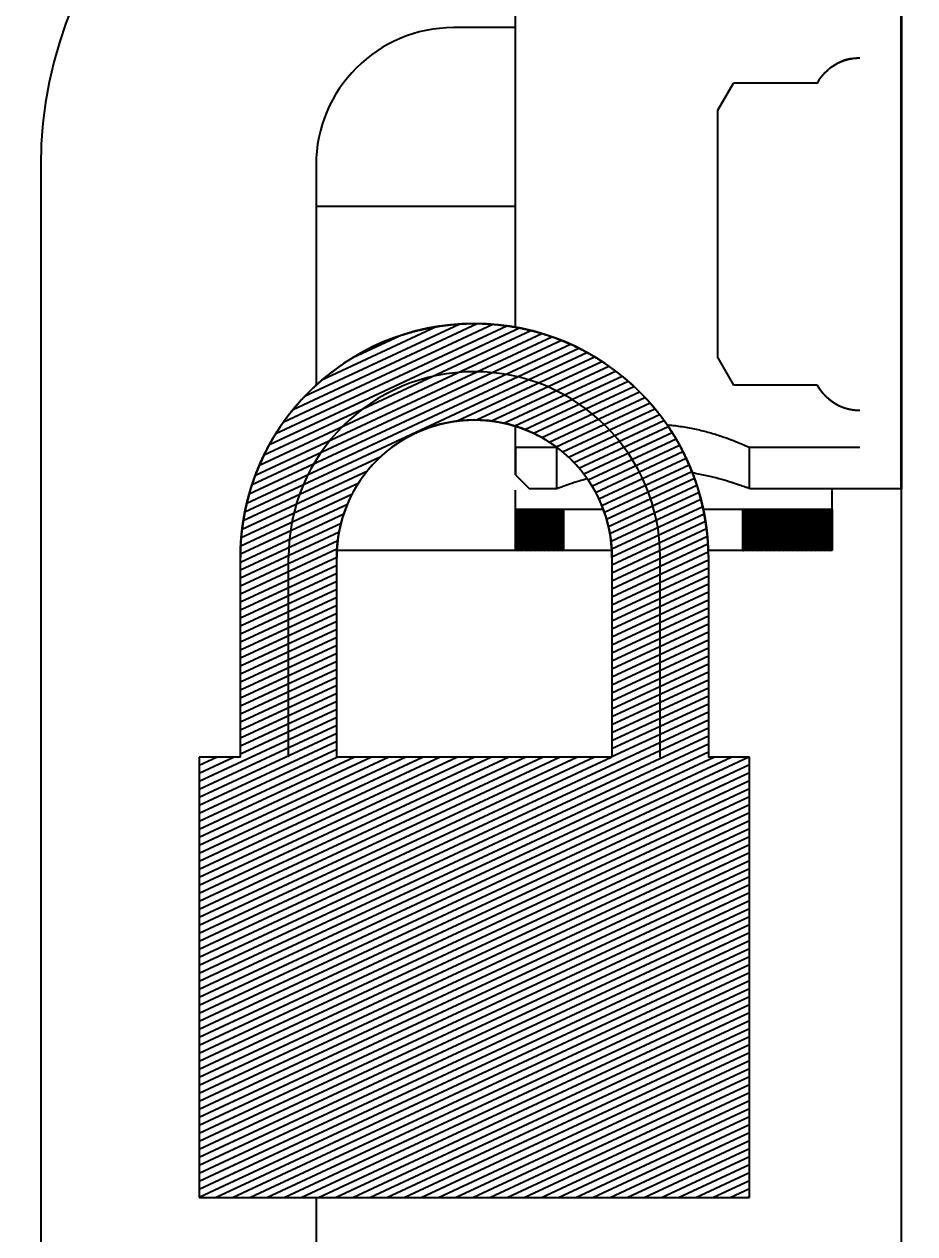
# Model space of a CAD drawing. Header units: millimetres. Extents: x 35720 to 50764, y -47170 to -36532.
# Drawn here: x 40277.5 to 40342.2, y -39226.5 to -39138.6 of the extents above; entities that cross this region are included whole.
import ezdxf

# ---------------------------------------------------------------- set-up
doc = ezdxf.new("R2010")
doc.units = ezdxf.units.MM
doc.header["$LTSCALE"] = 13
doc.linetypes.add('CENTER', pattern=[50.800000000000004, 31.75, -6.35, 6.35, -6.35])
doc.layers.get('0').update_dxf_attribs({"color": 1, "linetype": 'CENTER'})
for name, color, linetype in [('00', 7, 'Continuous'), ('03___PRT_ALL_CURVES', 7, 'Continuous'), ('DIM', 4, 'Continuous')]:
    doc.layers.add(name, color=color, linetype=linetype)
doc.layers.add('粗实线层', color=7, linetype='Continuous', lineweight=35)
doc.styles.get("Standard").update_dxf_attribs({"font": 'gbenor.shx', "bigfont": 'gbcbig.shx'})
doc.dimstyles.new('丁晓菲', dxfattribs={"dimscale": 15, "dimtxt": 3.5, "dimasz": 2.5, "dimexe": 1.5, "dimexo": 0, "dimgap": 0.5, "dimtad": 1, "dimtoh": 1, "dimtxsty": 'Standard', "dimcen": 2.5, "dimclrd": 3, "dimclre": 3, "dimclrt": 2, "dimadec": 0, "dimazin": 0, "dimtfac": 1, "dimtmove": 0, "dimatfit": 2, "dimfxl": 0, "dimarcsym": 0})

# ---------------------------------------------------------------- blocks, each defined once
blk = doc.blocks.new('0.10210320354035102.')
at = {"linetype": 'Continuous'}
h = blk.add_hatch(dxfattribs=at)
h.set_pattern_fill('XSEC0001', color=2, scale=0.5267142040999999, angle=205, style=0, pattern_type=0)
h.set_pattern_definition([(205, (105478.8498689884, -33659.65603225007), (0.2225990414, -0.4773651847), [])])
edge = h.paths.add_edge_path()
edge.add_line((88458.99, -26854.93059400067), (88498.99, -26854.93059400067))
edge.add_line((88498.99, -26854.93059400067), (88498.99, -26822.93059400067))
edge.add_line((88498.99, -26822.93059400067), (88495.99, -26822.93059400067))
edge.add_line((88495.99, -26808.43059400067), (88495.99, -26822.93059400067))
edge.add_spline(control_points=[(88461.99, -26808.43059400067), (88461.98999999999, -26774.43059400066), (88495.99, -26774.43059400066), (88495.99, -26808.43059400067)], knot_values=[0, 0, 0, 0, 1, 1, 1, 1], weights=[1, 0.3333333333, 0.3333333333, 1], degree=3, periodic=0)
edge.add_line((88461.99, -26822.93059400067), (88461.99, -26808.43059400067))
edge.add_line((88461.99, -26822.93059400067), (88458.99, -26822.93059400067))
edge.add_line((88458.99, -26822.93059400067), (88458.99, -26854.93059400067))
edge.add_line((88488.99, -26822.93059400067), (88468.99, -26822.93059400067))
edge.add_line((88468.99, -26822.93059400067), (88468.99, -26808.43059400067))
edge.add_spline(control_points=[(88468.99, -26808.43059400067), (88468.99000000002, -26788.43059400067), (88488.99, -26788.43059400067), (88488.99, -26808.43059400067)], knot_values=[0, 0, 0, 0, 1, 1, 1, 1], weights=[1, 0.3333333333, 0.3333333333, 1], degree=3, periodic=0)
edge.add_line((88488.99, -26808.43059400067), (88488.99, -26822.93059400067))
h = blk.add_hatch(dxfattribs=at)
h.set_pattern_fill('DEFAULT__3', color=2, scale=0.0851020723, angle=165, style=0, pattern_type=0)
h.set_pattern_definition([(165, (105478.8498689884, -33659.65603225007), (-0.0220260371, -0.0822022895), [])])
edge = h.paths.add_edge_path()
edge.add_line((88504.99, -26807.93059400067), (88498.49, -26807.93059400067))
edge.add_line((88504.99, -26804.93059400067), (88504.99, -26807.93059400067))
edge.add_line((88504.99, -26804.93059400067), (88498.49, -26804.93059400067))
edge.add_line((88498.49, -26807.93059400067), (88498.49, -26804.93059400067))
edge = h.paths.add_edge_path()
edge.add_line((88485.49, -26807.93059400067), (88481.99, -26807.93059400067))
edge.add_line((88485.49, -26807.93059400067), (88485.49, -26804.93059400067))
edge.add_line((88485.49, -26804.93059400067), (88481.99, -26804.93059400067))
edge.add_line((88481.99, -26804.93059400067), (88481.99, -26807.93059400067))
at = {"color": 7, "linetype": 'Continuous'}
for p, q in [((88481.99, -26791.73882295577), (88481.99, -26767.43059210937)), ((88481.99, -26769.93059400067), (88477.49, -26769.93059400067)), ((88496.69, -26775.93059400067), (88497.82718091061, -26773.96093888607)), ((88496.69, -26775.93059400067), (88497.82718091061, -26773.96093888607)), ((88503.9068843564, -26773.96093888607), (88497.82718091061, -26773.96093888607)), ((88503.9068843564, -26773.96093888607), (88497.82718091061, -26773.96093888607)), ((88496.69, -26793.93059400067), (88496.69, -26775.93059400067)), ((88496.69, -26793.93059400067), (88496.69, -26775.93059400067)), ((88447.49, -26779.93059400067), (88447.49, -26929.93059400067)), ((88467.49, -26779.93059400067), (88467.49, -26795.97516155647)), ((88481.99, -26782.93059400067), (88467.49, -26782.93059400067)), ((88496.69, -26793.93059400067), (88497.82718091061, -26795.90024911527)), ((88496.69, -26793.93059400067), (88497.82718091061, -26795.90024911527)), ((88503.9068843564, -26795.90024911527), (88497.82718091061, -26795.90024911527)), ((88503.9068843564, -26795.90024911527), (88497.82718091061, -26795.90024911527)), ((88481.99, -26802.43059589207), (88481.99, -26798.92107515817)), ((88481.99, -26800.43059400067), (88481.99, -26802.43059589207)), ((88484.99, -26800.43059400067), (88481.99, -26800.43059400067)), ((88484.99, -26800.43059400067), (88481.99, -26800.43059400067)), ((88484.99, -26803.43059400067), (88484.99, -26800.43059400067)), ((88484.99, -26803.43059400067), (88484.99, -26800.43059400067)), ((88506.99, -26800.43059400067), (88498.99, -26800.43059400067)), ((88498.99, -26803.43059400067), (88498.99, -26800.43059400067)), ((88498.99, -26803.43059400067), (88498.99, -26800.43059400067)), ((88506.99, -26800.43059400067), (88498.99, -26800.43059400067)), ((88481.99, -26802.43059589207), (88482.9899980006, -26803.43059400067)), ((88481.99, -26802.43059589207), (88482.9899980006, -26803.43059400067)), ((88481.99, -26807.93059400067), (88481.99, -26803.53059400067)), ((88484.99, -26803.43059400067), (88482.9899980006, -26803.43059400067)), ((88484.99, -26803.43059400067), (88482.9899980006, -26803.43059400067)), ((88509.99, -26803.43059400067), (88498.99, -26803.43059400067)), ((88509.99, -26803.43059400067), (88498.99, -26803.43059400067)), ((88504.99, -26807.93059400067), (88504.99, -26803.43059400067)), ((88485.49, -26804.93059400067), (88481.99, -26804.93059400067)), ((88481.99, -26804.93059400067), (88481.99, -26807.93059400067)), ((88488.34971552511, -26804.93059400067), (88481.99, -26804.93059400067)), ((88485.49, -26807.93059400067), (88485.49, -26804.93059400067)), ((88485.49, -26807.93059400067), (88485.49, -26804.93059400067)), ((88504.99, -26804.93059400067), (88495.57957660481, -26804.93059400067)), ((88504.99, -26804.93059400067), (88498.49, -26804.93059400067)), ((88498.49, -26807.93059400067), (88498.49, -26804.93059400067)), ((88498.49, -26807.93059400067), (88498.49, -26804.93059400067)), ((88504.99, -26804.93059400067), (88504.99, -26807.93059400067)), ((88488.9462556683, -26807.93059400067), (88469.0337443318, -26807.93059400067)), ((88485.49, -26807.93059400067), (88481.99, -26807.93059400067)), ((88504.99, -26807.93059400067), (88495.95253018, -26807.93059400067)), ((88504.99, -26807.93059400067), (88498.49, -26807.93059400067)), ((88461.99, -26822.93059400067), (88461.99, -26808.43059400067)), ((88461.99, -26822.93059400067), (88461.99, -26808.43059400067)), ((88468.99, -26822.93059400067), (88468.99, -26808.43059400067)), ((88468.99, -26822.93059400067), (88468.99, -26808.43059400067)), ((88488.99, -26808.43059400067), (88488.99, -26822.93059400067)), ((88488.99, -26808.43059400067), (88488.99, -26822.93059400067)), ((88495.99, -26808.43059400067), (88495.99, -26822.93059400067)), ((88495.99, -26808.43059400067), (88495.99, -26822.93059400067)), ((88461.99, -26822.93059400067), (88458.99, -26822.93059400067)), ((88458.99, -26822.93059400067), (88458.99, -26854.93059400067)), ((88461.99, -26822.93059400067), (88458.99, -26822.93059400067)), ((88458.99, -26822.93059400067), (88458.99, -26854.93059400067)), ((88488.99, -26822.93059400067), (88468.99, -26822.93059400067)), ((88488.99, -26822.93059400067), (88468.99, -26822.93059400067)), ((88498.99, -26822.93059400067), (88495.99, -26822.93059400067)), ((88498.99, -26822.93059400067), (88495.99, -26822.93059400067)), ((88498.99, -26854.93059400067), (88498.99, -26822.93059400067)), ((88498.99, -26854.93059400067), (88498.99, -26822.93059400067)), ((88458.99, -26854.93059400067), (88498.99, -26854.93059400067)), ((88458.99, -26854.93059400067), (88498.99, -26854.93059400067)), ((88467.49, -26854.93059400067), (88467.49, -26929.93059400067))]:
    blk.add_line(p, q, dxfattribs=at)
for centre, radius, start, end in [((88477.49, -26779.93059400067), 30, 90, 180), ((88477.49, -26779.93059400067), 10, 90, 180), ((88506.99, -26775.64243610597), 3.5118421053, 90, 151.3924367387671), ((88478.99, -26808.43059400067), 17, 0, 180), ((88506.99, -26794.21875189547), 3.5118421053, 208.6075632612329, 270), ((88478.99, -26808.43059400067), 10, 0, 180)]:
    blk.add_arc(centre, radius, start, end, dxfattribs=at)
for points, start_tangent, end_tangent in [([(88503.9068843564, -26773.96093888607), (88503.92040933481, -26773.93637393817), (88503.93415990881, -26773.91186501257), (88503.9481361144, -26773.88741500237), (88503.96233794131, -26773.86302681327), (88503.9767653323, -26773.83870336257), (88503.9914181828, -26773.81444757827), (88504.0062963403, -26773.79026239837), (88504.0213996043, -26773.76615076977), (88504.03672772541, -26773.74211564767), (88504.0522804054, -26773.71815999387), (88504.0680572963, -26773.69428677677), (88504.08405800081, -26773.67049896967), (88504.1002820712, -26773.64679954987), (88504.11672900931, -26773.62319149817), (88504.13339826651, -26773.59967779708), (88504.1502892431, -26773.57626143057), (88504.1674012882, -26773.55294538227), (88504.1847336996, -26773.52973263507), (88504.2022857235, -26773.50662616957), (88504.2200565542, -26773.48362896327), (88504.23804533441, -26773.46074398957), (88504.2562511548, -26773.43797421617), (88504.2746730538, -26773.41532260477), (88504.2933100179, -26773.39279210907), (88504.3121609816, -26773.37038567437), (88504.33122482701, -26773.34810623617), (88504.3505003842, -26773.32595671887), (88504.3699864315, -26773.30394003517), (88504.38968169491, -26773.28205908427), (88504.4095848488, -26773.26031675128), (88504.429694516, -26773.23871590577), (88504.4500092675, -26773.21725940087), (88504.47052762331, -26773.19595007177), (88504.4912480522, -26773.17479073517), (88504.5121689723, -26773.15378418767), (88504.533288751, -26773.13293320477), (88504.5546057057, -26773.11224053967), (88504.57611810391, -26773.09170892257), (88504.5978241637, -26773.07134105897), (88504.6197220541, -26773.05113962897), (88504.6418098956, -26773.03110728607), (88504.6640857603, -26773.01124665597), (88504.686547673, -26772.99156033567), (88504.70919361121, -26772.97205089237), (88504.73202150592, -26772.95272086227), (88504.75502924211, -26772.93357274957), (88504.77821465941, -26772.91460902577), (88504.8015755528, -26772.89583212807), (88504.8251096732, -26772.87724445887), (88504.848814728, -26772.85884838447), (88504.87268838211, -26772.84064623437), (88504.8967282583, -26772.82264029998), (88504.9209319386, -26772.80483283397), (88504.9452969642, -26772.78722604927), (88504.9698208372, -26772.76982211827), (88504.9945010207, -26772.75262317157), (88505.01933494011, -26772.73563129757), (88505.0443199839, -26772.71884854147), (88505.0694535046, -26772.70227690427), (88505.0947328194, -26772.68591834237), (88505.12015521151, -26772.66977476657), (88505.1457179309, -26772.65384804107), (88505.1714181955, -26772.63813998327), (88505.1972531919, -26772.62265236297), (88505.2232200767, -26772.60738690127), (88505.24931597721, -26772.59234527047), (88505.27553799271, -26772.57752909307), (88505.30188319561, -26772.56293994147), (88505.32834863251, -26772.54857933727), (88505.35493132501, -26772.53444875077), (88505.3816282712, -26772.52054960027), (88505.40843644661, -26772.50688325217), (88505.4353528052, -26772.49345101997), (88505.4623742809, -26772.48025416387), (88505.48949778851, -26772.46729389097), (88505.51672022481, -26772.45457135408), (88505.5440384699, -26772.44208765217), (88505.57144938811, -26772.42984382967), (88505.59894982961, -26772.41784087617), (88505.6265366313, -26772.40607972657), (88505.65420661801, -26772.39456126037), (88505.6819566038, -26772.38328630177), (88505.709783393, -26772.37225561987), (88505.73768378171, -26772.36146992787), (88505.7656545586, -26772.35092988357), (88505.79369250641, -26772.34063608887), (88505.8217944031, -26772.33058909027), (88505.8499570228, -26772.32078937847), (88505.8781771374, -26772.31123738857), (88505.90645151741, -26772.30193350037), (88505.93477693321, -26772.29287803788), (88505.96315015621, -26772.28407127017), (88505.9915679603, -26772.27551341097), (88506.0200271225, -26772.26720461917), (88506.04852442461, -26772.25914499917), (88506.07705665381, -26772.25133460067), (88506.1056206044, -26772.24377341947), (88506.1342130784, -26772.23646139717), (88506.16283088691, -26772.22939842227), (88506.1914708513, -26772.22258432977), (88506.22012980381, -26772.21601890237), (88506.24880458931, -26772.20970186987), (88506.27749206571, -26772.20363291067), (88506.30618910541, -26772.19781165147), (88506.3348925961, -26772.19223766798), (88506.3635994418, -26772.18691048558), (88506.39230656411, -26772.18182957977), (88506.4210109026, -26772.17699437667), (88506.44970941631, -26772.17240425347), (88506.4783990844, -26772.16805853937), (88506.5070769073, -26772.16395651587), (88506.535739907, -26772.16009741767), (88506.5643851289, -26772.15648043297), (88506.59300964171, -26772.15310470477), (88506.62161053871, -26772.14996933057), (88506.65018493861, -26772.14707336427), (88506.67872998641, -26772.14441581577), (88506.7072428535, -26772.14199565247), (88506.73572073951, -26772.13981179987), (88506.76416087181, -26772.13786314187), (88506.79256050731, -26772.13614852237), (88506.8209169322, -26772.13466674518), (88506.8492274634, -26772.13341657547), (88506.87748944851, -26772.13239674037), (88506.90570026681, -26772.13160592957), (88506.9338573299, -26772.13104279667), (88506.96195808181, -26772.13070595927), (88506.99, -26772.13059400068)], (0.4788077508758494, 0.8779197786251376), (1, 0)), ([(88461.99, -26808.43059400067), (88461.99013020741, -26808.36405805198), (88461.99052286781, -26808.29726271787), (88461.9911810568, -26808.23020803447), (88461.9921078735, -26808.16289406267), (88461.993306441, -26808.09532088867), (88461.99477990571, -26808.02748862407), (88461.99653143801, -26807.95939740677), (88461.9985642318, -26807.89104740117), (88462.0008815046, -26807.82243879897), (88462.0034864977, -26807.75357181937), (88462.0063824755, -26807.68444670977), (88462.0095727261, -26807.61506374617), (88462.0130605611, -26807.54542323377), (88462.01684931511, -26807.47552550758), (88462.0209423461, -26807.40537093267), (88462.0253430354, -26807.33495990507), (88462.03005478691, -26807.26429285197), (88462.035081028, -26807.19337023247), (88462.04042520851, -26807.12219253817), (88462.0460908011, -26807.05076029347), (88462.05208130111, -26806.97907405637), (88462.0584002261, -26806.90713441898), (88462.06505111621, -26806.83494200817), (88462.07203753351, -26806.76249748597), (88462.0793630622, -26806.68980155007), (88462.08703130811, -26806.61685493487), (88462.09504589881, -26806.54365841157), (88462.10341048331, -26806.47021278897), (88462.11212873191, -26806.39651891417), (88462.12120433581, -26806.32257767307), (88462.13064100691, -26806.24838999077), (88462.1404424779, -26806.17395683258), (88462.1506125016, -26806.09927920437), (88462.16115485111, -26806.02435815327), (88462.172073319, -26805.94919476837), (88462.1833717175, -26805.87379018097), (88462.19505387811, -26805.79814556597), (88462.2071236512, -26805.72226214147), (88462.2195849057, -26805.64614117047), (88462.2324415288, -26805.56978396077), (88462.24569742581, -26805.49319186577), (88462.25935651931, -26805.41636628537), (88462.2734227492, -26805.33930866637), (88462.2879000724, -26805.26202050327), (88462.30279246211, -26805.18450333857), (88462.31810390751, -26805.10675876408), (88462.3338384135, -26805.02878842097), (88462.35, -26804.95059400067), (88462.366592702, -26804.87217724557), (88462.3836205683, -26804.79353994967), (88462.40108766191, -26804.71468395897), (88462.41899805891, -26804.63561117257), (88462.4373558481, -26804.55632354307), (88462.4561651307, -26804.47682307727), (88462.47543001971, -26804.39711183677), (88462.49515463921, -26804.31719193887), (88462.51534312381, -26804.23706555687), (88462.5359996181, -26804.15673492107), (88462.55712827641, -26804.07620231927), (88462.5787332615, -26803.99547009737), (88462.60081874451, -26803.91454066017), (88462.623388904, -26803.83341647187), (88462.6464479253, -26803.75210005707), (88462.67000000001, -26803.67059400067), (88462.6940493251, -26803.58890094957), (88462.71860010231, -26803.50702361227), (88462.7436565373, -26803.42496476027), (88462.76922283901, -26803.34272722828), (88462.79530321881, -26803.26031391517), (88462.8219018895, -26803.17772778407), (88462.84902306511, -26803.09497186377), (88462.87667095951, -26803.01204924857), (88462.90484978541, -26802.92896309937), (88462.93356375431, -26802.84571664417), (88462.9628170748, -26802.76231317827), (88462.99261395201, -26802.67875606577), (88463.0229585866, -26802.59504873897), (88463.0538551739, -26802.51119470018), (88463.0853079028, -26802.42719752108), (88463.1173209549, -26802.34306084417), (88463.1498985036, -26802.25878838307), (88463.18304471261, -26802.17438392267), (88463.2167637354, -26802.08985132017), (88463.25105971411, -26802.00519450537), (88463.2859367779, -26801.92041748107), (88463.3213990428, -26801.83552432387), (88463.3574506095, -26801.75051918427), (88463.39409556321, -26801.66540628737), (88463.4313379717, -26801.58018993327), (88463.4691818846, -26801.49487449737), (88463.5076313322, -26801.40946443117), (88463.54669032371, -26801.32396426207), (88463.5863628468, -26801.23837859437), (88463.62665286561, -26801.15271210927), (88463.66756431991, -26801.06696956517), (88463.7091011236, -26800.98115579847), (88463.75126716371, -26800.89527572327), (88463.7940662984, -26800.80933433217), (88463.8375023563, -26800.72333669627), (88463.8815791348, -26800.63728796547), (88463.9263003986, -26800.55119336877), (88463.9716698786, -26800.46505821437), (88464.01769126991, -26800.37888789017), (88464.0643682311, -26800.29268786347), (88464.11170438211, -26800.20646368157), (88464.1597033032, -26800.12022097147), (88464.2083685332, -26800.03396544037), (88464.2577035682, -26799.94770287537), (88464.30771185961, -26799.86143914387), (88464.35839681301, -26799.77518019327), (88464.4097617865, -26799.68893205137), (88464.46181008901, -26799.60270082567), (88464.51454497881, -26799.51649270397), (88464.56796966161, -26799.43031395408), (88464.6220872894, -26799.34417092337), (88464.67690095851, -26799.25807003907), (88464.73241370781, -26799.17201780777), (88464.7886285174, -26799.08602081557), (88464.84554830681, -26799.00008572717), (88464.90317593301, -26798.91421928627), (88464.9615141892, -26798.82842831497), (88465.02056580271, -26798.74271971337), (88465.0803334335, -26798.65710045907), (88465.1408196722, -26798.57157760727), (88465.20202703851, -26798.48615828957), (88465.2639579795, -26798.40084971427), (88465.32661486791, -26798.31565916497), (88465.39000000001, -26798.23059400067), (88465.45411559421, -26798.14566165517), (88465.5189637891, -26798.06086963577), (88465.58454664191, -26797.97622552327), (88465.6508661262, -26797.89173697087), (88465.7179241307, -26797.80741170358), (88465.7857224571, -26797.72325751727), (88465.85426281851, -26797.63928227788), (88465.92354683751, -26797.55549392067), (88465.9935760443, -26797.47190044888), (88466.0643518752, -26797.38850993327), (88466.1358756706, -26797.30533051067), (88466.20814867331, -26797.22237038317), (88466.28117202681, -26797.13963781677), (88466.35494677331, -26797.05714114077), (88466.4294738523, -26796.97488874557), (88466.50475409841, -26796.89288908267), (88466.58078824001, -26796.81115066227), (88466.6575768973, -26796.72968205267), (88466.73512058081, -26796.64849187847), (88466.8134196891, -26796.56758881937), (88466.892474508, -26796.48698160868), (88466.9722852082, -26796.40667903168), (88467.0528518436, -26796.32668992418), (88467.1341743504, -26796.24702317088), (88467.2162525445, -26796.16768770347), (88467.2990861206, -26796.08869249947), (88467.38267465051, -26796.01004658007), (88467.467017581, -26795.93175900807), (88467.5521142334, -26795.85383888697), (88467.63796380091, -26795.77629535817), (88467.7245653479, -26795.69913759937), (88467.81191780821, -26795.62237482267), (88467.9000199837, -26795.54601627237), (88467.9888705427, -26795.47007122327), (88468.0784680192, -26795.39454897817), (88468.1688108108, -26795.31945886557), (88468.25989717821, -26795.24481023817), (88468.3517252431, -26795.17061246997), (88468.44429298781, -26795.09687495417), (88468.53759825332, -26795.02360710117), (88468.6316387388, -26794.95081833557), (88468.72641200021, -26794.87851809437), (88468.82191544921, -26794.80671582417), (88468.91814635221, -26794.73542097887), (88469.01510182951, -26794.66464301697), (88469.1127788542, -26794.59439139897), (88469.21117425141, -26794.52467558527), (88469.31028469751, -26794.45550503277), (88469.41010671941, -26794.38688919277), (88469.51063669371, -26794.31883750807), (88469.61187084591, -26794.25135941037), (88469.71380525021, -26794.18446431707), (88469.8164358286, -26794.11816162907), (88469.9197583507, -26794.05246072747), (88470.023768433, -26793.98737097097), (88470.12846153851, -26793.92290169297), (88470.23383297681, -26793.85906219857), (88470.3398779034, -26793.79586176147), (88470.4465913197, -26793.73330962157), (88470.55396807301, -26793.67141498127), (88470.6620028561, -26793.61018700317), (88470.7706902078, -26793.54963480647), (88470.8800245123, -26793.48976746438), (88470.99, -26793.43059400067), (88471.10061074741, -26793.37212338707), (88471.21185067741, -26793.31436453977), (88471.32371355972, -26793.25732631657), (88471.43619301092, -26793.20101751377), (88471.5492824956, -26793.14544686307), (88471.6629753266, -26793.09062302827), (88471.7772646653, -26793.03655460258), (88471.89214352291, -26792.98325010507), (88472.0076047607, -26792.93071797787), (88472.1236410916, -26792.87896658297), (88472.2402450801, -26792.82800419897), (88472.3574091442, -26792.77783901827), (88472.47512555591, -26792.72847914388), (88472.5933864425, -26792.67993258617), (88472.71218378791, -26792.63220726007), (88472.831509434, -26792.58531098187), (88472.9513550816, -26792.53925146617), (88473.07171229231, -26792.49403632318), (88473.19257249011, -26792.44967305517), (88473.3139269623, -26792.40616905407), (88473.43576686211, -26792.36353159807), (88473.5580832095, -26792.32176784917), (88473.6808668938, -26792.28088484977), (88473.8041086749, -26792.24088952027), (88473.92779918581, -26792.20178865597), (88474.051928934, -26792.16358892457), (88474.1764883043, -26792.12629686297), (88474.30146756051, -26792.08991887497), (88474.42685684761, -26792.05446122857), (88474.55264619451, -26792.01993005297), (88474.678825516, -26791.98633133657), (88474.8053846154, -26791.95367092378), (88474.9323131871, -26791.92195451317), (88475.0596008189, -26791.89118765477), (88475.18723699481, -26791.86137574737), (88475.31521109771, -26791.83252403688), (88475.44351241231, -26791.80463761347), (88475.5721301275, -26791.77772140967), (88475.70105333961, -26791.75178019797), (88475.83027105521, -26791.72681858927), (88475.95977219411, -26791.70284103018), (88476.0895455923, -26791.67985180137), (88476.21958000521, -26791.65785501587), (88476.3498641107, -26791.63685461707), (88476.48038651231, -26791.61685437677), (88476.61113574251, -26791.59785789377), (88476.74210026591, -26791.57986859247), (88476.87326848251, -26791.56288972057), (88477.0046287313, -26791.54692434847), (88477.1361692935, -26791.53197536747), (88477.26787839591, -26791.51804548837), (88477.3997442144, -26791.50513724067), (88477.53175487761, -26791.49325297077), (88477.6638984704, -26791.48239484167), (88477.79616303701, -26791.47256483147), (88477.9285365854, -26791.46376473237), (88478.0610070901, -26791.45599615057), (88478.1935624962, -26791.44926050467), (88478.32619072321, -26791.44355902567), (88478.4588796681, -26791.43889275587), (88478.5916172096, -26791.43526254908), (88478.72439121151, -26791.43266906937), (88478.8571895265, -26791.43111279158), (88478.99, -26791.43059400067), (88479.1228104735, -26791.43111279158), (88479.2556087885, -26791.43266906937), (88479.38838279051, -26791.43526254908), (88479.521120332, -26791.43889275587), (88479.6538092769, -26791.44355902567), (88479.7864375038, -26791.44926050467), (88479.91899291001, -26791.45599615057), (88480.05146341471, -26791.46376473237), (88480.183836963, -26791.47256483147), (88480.31610152971, -26791.48239484167), (88480.4482451224, -26791.49325297077), (88480.58025578561, -26791.50513724067), (88480.71212160421, -26791.51804548837), (88480.84383070651, -26791.53197536747), (88480.97537126871, -26791.54692434847), (88481.1067315175, -26791.56288972057), (88481.2378997342, -26791.57986859247), (88481.3688642575, -26791.59785789377), (88481.49961348771, -26791.61685437677), (88481.63013588941, -26791.63685461707), (88481.76041999491, -26791.65785501587), (88481.89045440781, -26791.67985180137), (88482.020227806, -26791.70284103018), (88482.1497289448, -26791.72681858927), (88482.2789466604, -26791.75178019797), (88482.4078698725, -26791.77772140967), (88482.5364875877, -26791.80463761347), (88482.6647889023, -26791.83252403688), (88482.7927630053, -26791.86137574737), (88482.92039918121, -26791.89118765477), (88483.047686813, -26791.92195451317), (88483.1746153846, -26791.95367092378), (88483.3011744841, -26791.98633133657), (88483.4273538056, -26792.01993005297), (88483.5531431525, -26792.05446122857), (88483.6785324396, -26792.08991887497), (88483.8035116957, -26792.12629686297), (88483.92807106601, -26792.16358892457), (88484.0522008143, -26792.20178865597), (88484.17589132511, -26792.24088952027), (88484.29913310621, -26792.28088484977), (88484.42191679051, -26792.32176784917), (88484.544233138, -26792.36353159807), (88484.6660730377, -26792.40616905407), (88484.78742751, -26792.44967305517), (88484.9082877077, -26792.49403632318), (88485.02864491851, -26792.53925146617), (88485.1484905661, -26792.58531098187), (88485.2678162121, -26792.63220726007), (88485.38661355751, -26792.67993258617), (88485.5048744442, -26792.72847914388), (88485.62259085581, -26792.77783901827), (88485.73975491991, -26792.82800419897), (88485.85635890851, -26792.87896658297), (88485.97239523931, -26792.93071797787), (88486.08785647721, -26792.98325010507), (88486.20273533481, -26793.03655460258), (88486.31702467351, -26793.09062302827), (88486.43071750441, -26793.14544686307), (88486.54380698911, -26793.20101751377), (88486.65628644041, -26793.25732631657), (88486.76814932261, -26793.31436453977), (88486.8793892526, -26793.37212338707), (88486.99, -26793.43059400067), (88487.0999754878, -26793.48976746438), (88487.2093097923, -26793.54963480647), (88487.31799714391, -26793.61018700317), (88487.42603192701, -26793.67141498127), (88487.5334086803, -26793.73330962157), (88487.64012209671, -26793.79586176147), (88487.7461670233, -26793.85906219857), (88487.8515384616, -26793.92290169297), (88487.9562315671, -26793.98737097097), (88488.0602416493, -26794.05246072747), (88488.16356417141, -26794.11816162907), (88488.26619474991, -26794.18446431707), (88488.36812915411, -26794.25135941037), (88488.4693633064, -26794.31883750807), (88488.56989328061, -26794.38688919277), (88488.6697153025, -26794.45550503277), (88488.7688257487, -26794.52467558527), (88488.8672211459, -26794.59439139897), (88488.96489817051, -26794.66464301697), (88489.06185364781, -26794.73542097887), (88489.15808455081, -26794.80671582417), (88489.2535879998, -26794.87851809437), (88489.3483612612, -26794.95081833557), (88489.44240174671, -26795.02360710117), (88489.53570701231, -26795.09687495417), (88489.6282747569, -26795.17061246997), (88489.72010282191, -26795.24481023817), (88489.8111891892, -26795.31945886557), (88489.90153198091, -26795.39454897817), (88489.99112945731, -26795.47007122327), (88490.07998001641, -26795.54601627237), (88490.16808219181, -26795.62237482267), (88490.2554346521, -26795.69913759937), (88490.3420361991, -26795.77629535817), (88490.4278857666, -26795.85383888697), (88490.51298241901, -26795.93175900807), (88490.5973253496, -26796.01004658007), (88490.6809138794, -26796.08869249947), (88490.76374745551, -26796.16768770347), (88490.84582564961, -26796.24702317088), (88490.9271481564, -26796.32668992418), (88491.00771479191, -26796.40667903168), (88491.08752549201, -26796.48698160868), (88491.1665803109, -26796.56758881937), (88491.2448794193, -26796.64849187847), (88491.32242310271, -26796.72968205267), (88491.39921176, -26796.81115066227), (88491.4752459017, -26796.89288908267), (88491.55052614781, -26796.97488874557), (88491.62505322671, -26797.05714114077), (88491.6988279733, -26797.13963781677), (88491.7718513267, -26797.22237038317), (88491.84412432951, -26797.30533051067), (88491.91564812491, -26797.38850993327), (88491.98642395581, -26797.47190044888), (88492.05645316251, -26797.55549392067), (88492.12573718152, -26797.63928227788), (88492.1942775429, -26797.72325751727), (88492.26207586941, -26797.80741170358), (88492.3291338739, -26797.89173697087), (88492.39545335821, -26797.97622552327), (88492.46103621091, -26798.06086963577), (88492.52588440581, -26798.14566165517), (88492.59000000001, -26798.23059400067), (88492.65338513211, -26798.31565916497), (88492.7160420205, -26798.40084971427), (88492.7779729616, -26798.48615828957), (88492.83918032791, -26798.57157760727), (88492.8996665666, -26798.65710045907), (88492.95943419731, -26798.74271971337), (88493.01848581081, -26798.82842831497), (88493.07682406701, -26798.91421928627), (88493.1344516933, -26799.00008572717), (88493.19137148261, -26799.08602081557), (88493.2475862923, -26799.17201780777), (88493.3030990416, -26799.25807003907), (88493.3579127106, -26799.34417092337), (88493.41203033841, -26799.43031395408), (88493.46545502121, -26799.51649270397), (88493.518189911, -26799.60270082567), (88493.5702382135, -26799.68893205137), (88493.621603187, -26799.77518019327), (88493.67228814051, -26799.86143914387), (88493.72229643191, -26799.94770287537), (88493.7716314668, -26800.03396544037), (88493.82029669681, -26800.12022097147), (88493.86829561791, -26800.20646368157), (88493.915631769, -26800.29268786347), (88493.96230873012, -26800.37888789017), (88494.0083301215, -26800.46505821437), (88494.05369960141, -26800.55119336877), (88494.09842086531, -26800.63728796547), (88494.1424976438, -26800.72333669627), (88494.18593370171, -26800.80933433217), (88494.2287328364, -26800.89527572327), (88494.2708988764, -26800.98115579847), (88494.31243568021, -26801.06696956517), (88494.35334713451, -26801.15271210927), (88494.3936371533, -26801.23837859437), (88494.4333096763, -26801.32396426207), (88494.4723686679, -26801.40946443117), (88494.5108181154, -26801.49487449737), (88494.5486620284, -26801.58018993327), (88494.58590443691, -26801.66540628737), (88494.62254939051, -26801.75051918427), (88494.65860095731, -26801.83552432387), (88494.69406322211, -26801.92041748107), (88494.728940286, -26802.00519450537), (88494.76323626461, -26802.08985132017), (88494.79695528751, -26802.17438392267), (88494.83010149651, -26802.25878838307), (88494.86267904511, -26802.34306084417), (88494.89469209731, -26802.42719752108), (88494.92614482621, -26802.51119470018), (88494.95704141351, -26802.59504873897), (88494.98738604801, -26802.67875606577), (88495.0171829252, -26802.76231317827), (88495.0464362457, -26802.84571664417), (88495.0751502146, -26802.92896309937), (88495.1033290406, -26803.01204924857), (88495.1309769349, -26803.09497186377), (88495.1580981105, -26803.17772778407), (88495.1846967813, -26803.26031391517), (88495.210777161, -26803.34272722828), (88495.2363434627, -26803.42496476027), (88495.2613998977, -26803.50702361227), (88495.28595067491, -26803.58890094957), (88495.31000000001, -26803.67059400067), (88495.3335520747, -26803.75210005707), (88495.35661109611, -26803.83341647187), (88495.3791812555, -26803.91454066017), (88495.40126673851, -26803.99547009737), (88495.42287172361, -26804.07620231927), (88495.4440003819, -26804.15673492107), (88495.46465687631, -26804.23706555687), (88495.4848453608, -26804.31719193887), (88495.5045699803, -26804.39711183677), (88495.52383486931, -26804.47682307727), (88495.54264415201, -26804.55632354307), (88495.56100194121, -26804.63561117257), (88495.57891233811, -26804.71468395897), (88495.5963794317, -26804.79353994967), (88495.61340729811, -26804.87217724557), (88495.63, -26804.95059400067), (88495.6461615866, -26805.02878842097), (88495.66189609251, -26805.10675876408), (88495.67720753791, -26805.18450333857), (88495.6920999276, -26805.26202050327), (88495.7065772508, -26805.33930866637), (88495.7206434808, -26805.41636628537), (88495.7343025743, -26805.49319186577), (88495.74755847121, -26805.56978396077), (88495.76041509441, -26805.64614117047), (88495.7728763489, -26805.72226214147), (88495.7849461219, -26805.79814556597), (88495.79662828261, -26805.87379018097), (88495.80792668111, -26805.94919476837), (88495.81884514891, -26806.02435815327), (88495.82938749841, -26806.09927920437), (88495.83955752211, -26806.17395683258), (88495.8493589931, -26806.24838999077), (88495.8587956643, -26806.32257767307), (88495.8678712681, -26806.39651891417), (88495.8765895167, -26806.47021278897), (88495.8849541012, -26806.54365841157), (88495.892968692, -26806.61685493487), (88495.9006369379, -26806.68980155007), (88495.9079624665, -26806.76249748597), (88495.9149488838, -26806.83494200817), (88495.92159977391, -26806.90713441898), (88495.9279186989, -26806.97907405637), (88495.93390919891, -26807.05076029347), (88495.93957479151, -26807.12219253817), (88495.944918972, -26807.19337023247), (88495.9499452131, -26807.26429285197), (88495.9546569647, -26807.33495990507), (88495.9590576539, -26807.40537093267), (88495.96315068491, -26807.47552550758), (88495.96693943901, -26807.54542323377), (88495.9704272739, -26807.61506374617), (88495.9736175246, -26807.68444670977), (88495.9765135024, -26807.75357181937), (88495.97911849541, -26807.82243879897), (88495.9814357683, -26807.89104740117), (88495.9834685621, -26807.95939740677), (88495.98522009442, -26808.02748862407), (88495.9866935591, -26808.09532088867), (88495.9878921265, -26808.16289406267), (88495.98881894321, -26808.23020803447), (88495.98947713221, -26808.29726271787), (88495.98986979271, -26808.36405805198), (88495.99, -26808.43059400067)], (0, 1), (0, -1)), ([(88503.9068843564, -26795.90024911527), (88503.92040933481, -26795.92481406327), (88503.93415990881, -26795.94932298887), (88503.9481361144, -26795.97377299898), (88503.96233794131, -26795.99816118807), (88503.9767653323, -26796.02248463887), (88503.9914181828, -26796.04674042317), (88504.0062963403, -26796.07092560307), (88504.0213996043, -26796.09503723157), (88504.03672772541, -26796.11907235377), (88504.0522804054, -26796.14302800747), (88504.0680572963, -26796.16690122457), (88504.08405800081, -26796.19068903177), (88504.1002820712, -26796.21438845157), (88504.11672900931, -26796.23799650327), (88504.13339826651, -26796.26151020427), (88504.1502892431, -26796.28492657087), (88504.1674012882, -26796.30824261917), (88504.1847336996, -26796.33145536637), (88504.2022857235, -26796.35456183187), (88504.2200565542, -26796.37755903817), (88504.23804533441, -26796.40044401187), (88504.2562511548, -26796.42321378517), (88504.2746730538, -26796.44586539668), (88504.2933100179, -26796.46839589237), (88504.3121609816, -26796.49080232707), (88504.33122482701, -26796.51308176527), (88504.3505003842, -26796.53523128247), (88504.3699864315, -26796.55724796617), (88504.38968169491, -26796.57912891707), (88504.4095848488, -26796.60087125007), (88504.429694516, -26796.62247209557), (88504.4500092675, -26796.64392860057), (88504.47052762331, -26796.66523792957), (88504.4912480522, -26796.68639726617), (88504.5121689723, -26796.70740381377), (88504.533288751, -26796.72825479667), (88504.5546057057, -26796.74894746167), (88504.57611810391, -26796.76947907887), (88504.5978241637, -26796.78984694247), (88504.6197220541, -26796.81004837247), (88504.6418098956, -26796.83008071538), (88504.6640857603, -26796.84994134547), (88504.686547673, -26796.86962766567), (88504.70919361121, -26796.88913710908), (88504.73202150592, -26796.90846713917), (88504.75502924211, -26796.92761525177), (88504.77821465941, -26796.94657897567), (88504.8015755528, -26796.96535587327), (88504.8251096732, -26796.98394354257), (88504.848814728, -26797.00233961697), (88504.87268838211, -26797.02054176707), (88504.8967282583, -26797.03854770147), (88504.9209319386, -26797.05635516747), (88504.9452969642, -26797.07396195207), (88504.9698208372, -26797.09136588317), (88504.9945010207, -26797.10856482987), (88505.01933494011, -26797.12555670387), (88505.0443199839, -26797.14233945997), (88505.0694535046, -26797.15891109707), (88505.0947328194, -26797.17526965897), (88505.12015521151, -26797.19141323487), (88505.1457179309, -26797.20733996037), (88505.1714181955, -26797.22304801807), (88505.1972531919, -26797.23853563847), (88505.2232200767, -26797.25380110017), (88505.24931597721, -26797.26884273097), (88505.27553799271, -26797.28365890837), (88505.30188319561, -26797.29824805997), (88505.32834863251, -26797.31260866418), (88505.35493132501, -26797.32673925067), (88505.3816282712, -26797.34063840107), (88505.40843644661, -26797.35430474917), (88505.4353528052, -26797.36773698147), (88505.4623742809, -26797.38093383747), (88505.48949778851, -26797.39389411048), (88505.51672022481, -26797.40661664737), (88505.5440384699, -26797.41910034918), (88505.57144938811, -26797.43134417177), (88505.59894982961, -26797.44334712517), (88505.6265366313, -26797.45510827487), (88505.65420661801, -26797.46662674107), (88505.6819566038, -26797.47790169957), (88505.709783393, -26797.48893238148), (88505.73768378171, -26797.49971807347), (88505.7656545586, -26797.51025811787), (88505.79369250641, -26797.52055191257), (88505.8217944031, -26797.53059891117), (88505.8499570228, -26797.54039862297), (88505.8781771374, -26797.54995061277), (88505.90645151741, -26797.55925450107), (88505.93477693321, -26797.56830996357), (88505.96315015621, -26797.57711673127), (88505.9915679603, -26797.58567459047), (88506.0200271225, -26797.59398338217), (88506.04852442461, -26797.60204300217), (88506.07705665381, -26797.60985340067), (88506.1056206044, -26797.61741458197), (88506.1342130784, -26797.62472660427), (88506.16283088691, -26797.63178957917), (88506.1914708513, -26797.63860367157), (88506.22012980381, -26797.64516909907), (88506.24880458931, -26797.65148613147), (88506.27749206571, -26797.65755509067), (88506.30618910541, -26797.66337634997), (88506.3348925961, -26797.66895033347), (88506.3635994418, -26797.67427751577), (88506.39230656411, -26797.67935842157), (88506.4210109026, -26797.68419362477), (88506.44970941631, -26797.68878374797), (88506.4783990844, -26797.69312946207), (88506.5070769073, -26797.69723148557), (88506.535739907, -26797.70109058377), (88506.5643851289, -26797.70470756837), (88506.59300964171, -26797.70808329667), (88506.62161053871, -26797.71121867077), (88506.65018493871, -26797.71411463718), (88506.67872998641, -26797.71677218567), (88506.7072428535, -26797.71919234897), (88506.73572073951, -26797.72137620157), (88506.76416087181, -26797.72332485947), (88506.79256050731, -26797.72503947907), (88506.8209169322, -26797.72652125627), (88506.8492274634, -26797.72777142587), (88506.87748944851, -26797.72879126107), (88506.90570026681, -26797.72958207177), (88506.9338573299, -26797.73014520477), (88506.96195808181, -26797.73048204217), (88506.99, -26797.73059400067)], (0.4788077508758494, -0.8779197786251376), (1, 0)), ([(88468.99, -26808.43059400067), (88468.9900765926, -26808.39145520737), (88468.9903075693, -26808.35216383427), (88468.9906947393, -26808.31271990287), (88468.99123992561, -26808.27312344897), (88468.99194496531, -26808.23337452308), (88468.9928117092, -26808.19347319098), (88468.9938420223, -26808.15341953368), (88468.9950377834, -26808.11321364807), (88468.99640088511, -26808.07285564677), (88468.99793323391, -26808.03234565877), (88468.9996367503, -26807.99168382957), (88469.0015133683, -26807.95087032157), (88469.0035650359, -26807.90990531427), (88469.00579371481, -26807.86878900477), (88469.00820138011, -26807.82752160777), (88469.01079002081, -26807.78610335617), (88469.01356163941, -26807.74453450147), (88469.01651825181, -26807.70281531347), (88469.0196618874, -26807.66094608157), (88469.02299458892, -26807.61892711407), (88469.0265184124, -26807.57675873927), (88469.03023542711, -26807.53444130558), (88469.0341477154, -26807.49197518157), (88469.03825737271, -26807.44936075677), (88469.04256650721, -26807.40659844157), (88469.04707724001, -26807.36368866788), (88469.0517917052, -26807.32063188947), (88469.056712049, -26807.27742858207), (88469.06184043051, -26807.23407924397), (88469.067179021, -26807.19058439618), (88469.0727300041, -26807.14694458307), (88469.0784955752, -26807.10316037237), (88469.0844779422, -26807.05923235577), (88469.0906793242, -26807.01516114927), (88469.0971019523, -26806.97094739347), (88469.1037480691, -26806.92659175388), (88469.11061992831, -26806.88209492148), (88469.1177197948, -26806.83745761298), (88469.1250499445, -26806.79268057117), (88469.132612664, -26806.74776456547), (88469.1404102505, -26806.70271039197), (88469.1484450113, -26806.65751887407), (88469.15671926431, -26806.61219086287), (88469.16523533671, -26806.56672723747), (88469.173995566, -26806.52112890537), (88469.18300229851, -26806.47539680267), (88469.1922578903, -26806.42953189497), (88469.20176470591, -26806.38353517717), (88469.21152511881, -26806.33740767417), (88469.22154151081, -26806.29115044127), (88469.2318162717, -26806.24476456437), (88469.2423517993, -26806.19825116067), (88469.2531504989, -26806.15161137857), (88469.2642147828, -26806.10484639867), (88469.2755470704, -26806.05795743367), (88469.28714978781, -26806.01094572907), (88469.29902536691, -26805.96381256317), (88469.311176246, -26805.91655924797), (88469.3236048685, -26805.86918712927), (88469.3363136833, -26805.82169758697), (88469.34930514381, -26805.77409203567), (88469.3625817082, -26805.72637192497), (88469.37614583841, -26805.67853873977), (88469.39000000001, -26805.63059400068), (88469.40414666181, -26805.58253926477), (88469.4185882955, -26805.53437612518), (88469.4333273749, -26805.48610621217), (88469.4483663759, -26805.43773119337), (88469.46370777581, -26805.38925277387), (88469.4793540527, -26805.34067269687), (88469.4953076854, -26805.29199274367), (88469.5115711526, -26805.24321473478), (88469.5281469326, -26805.19434052938), (88469.54503750261, -26805.14537202627), (88469.56224533811, -26805.09631116398), (88469.57977291291, -26805.04715992127), (88469.597622698, -26804.99792031738), (88469.61579716111, -26804.94859441217), (88469.63429876631, -26804.89918430677), (88469.6531299735, -26804.84969214397), (88469.67229323741, -26804.80012010797), (88469.69179100741, -26804.75047042537), (88469.7116257267, -26804.70074536507), (88469.7317998318, -26804.65094723867), (88469.75231575171, -26804.60107840097), (88469.77317590751, -26804.55114124967), (88469.79438271151, -26804.50113822637), (88469.81593856661, -26804.45107181637), (88469.83784586571, -26804.40094454927), (88469.86010699101, -26804.35075899877), (88469.882724313, -26804.30051778337), (88469.9057001904, -26804.25022356627), (88469.92903696871, -26804.19987905577), (88469.9527369798, -26804.14948700567), (88469.9768025411, -26804.09905021507), (88470.0012359551, -26804.04857152877), (88470.02603950801, -26803.99805383747), (88470.0512154696, -26803.94750007807), (88470.07676609191, -26803.89691323337), (88470.1026936087, -26803.84629633287), (88470.1290002345, -26803.79565245247), (88470.15568816391, -26803.74498471467), (88470.18275957051, -26803.69429628867), (88470.2102166065, -26803.64359039057), (88470.2380614012, -26803.59287028357), (88470.26629606071, -26803.54213927767), (88470.29492266661, -26803.49140072987), (88470.3239432754, -26803.44065804457), (88470.35335991741, -26803.38991467317), (88470.3831745959, -26803.33917411397), (88470.4133892862, -26803.28843991287), (88470.44400593471, -26803.23771566248), (88470.47502645811, -26803.18700500267), (88470.5064527421, -26803.13631162027), (88470.5382866409, -26803.08563924928), (88470.57052997561, -26803.03499167027), (88470.603184534, -26802.98437271077), (88470.6362520691, -26802.93378624478), (88470.6697342981, -26802.88323619277), (88470.7036329018, -26802.83272652167), (88470.73794952311, -26802.78226124437), (88470.77268576631, -26802.73184441987), (88470.8078431962, -26802.68148015267), (88470.8434233366, -26802.63117259277), (88470.87942766972, -26802.58092593537), (88470.915857635, -26802.53074442047), (88470.9527146282, -26802.48063233257), (88470.99, -26802.43059400067), (88471.0277150554, -26802.38063379747), (88471.06586105241, -26802.33075613897), (88471.10443920111, -26802.28096548457), (88471.14345066251, -26802.23126633607), (88471.18289654751, -26802.18166323768), (88471.222777916, -26802.13216077517), (88471.2630957756, -26802.08276357547), (88471.30385108091, -26802.03347630657), (88471.3450447319, -26801.98430367608), (88471.38667757361, -26801.93525043157), (88471.42875039451, -26801.88632135947), (88471.4712639255, -26801.83752128447), (88471.51421883931, -26801.78885506897), (88471.55761574901, -26801.74032761247), (88471.6014552072, -26801.69194385067), (88471.64573770491, -26801.64370875477), (88471.6904636706, -26801.59562733107), (88471.73563346901, -26801.54770461948), (88471.7812474005, -26801.49994569347), (88471.82730569951, -26801.45235565877), (88471.8738085341, -26801.40493965247), (88471.92075600481, -26801.35770284247), (88471.9681481433, -26801.31065042627), (88472.01598491201, -26801.26378763017), (88472.06426620271, -26801.21711970827), (88472.1129918357, -26801.17065194117), (88472.1621615591, -26801.12438963557), (88472.2117750477, -26801.07833812267), (88472.26183190201, -26801.03250275737), (88472.31233164761, -26800.98688891688), (88472.36327373411, -26800.94150199987), (88472.4146575343, -26800.89634742537), (88472.46648234331, -26800.85143063107), (88472.51874737811, -26800.80675707287), (88472.571451776, -26800.76233222268), (88472.62459459461, -26800.71816156827), (88472.6781748107, -26800.67425061097), (88472.7321913195, -26800.63060486497), (88472.786642934, -26800.58722985567), (88472.8415283843, -26800.54413111858), (88472.896846317, -26800.50131419767), (88472.95259529431, -26800.45878464407), (88473.0087737937, -26800.41654801457), (88473.0653802072, -26800.37460987027), (88473.12241284091, -26800.33297577497), (88473.17986991421, -26800.29165129377), (88473.2377495596, -26800.25064199157), (88473.29604982211, -26800.20995343127), (88473.35476865851, -26800.16959117247), (88473.4139039375, -26800.12956076977), (88473.47345343881, -26800.08986777107), (88473.53341485311, -26800.05051771617), (88473.5937857816, -26800.01151613497), (88473.6545637357, -26799.97286854587), (88473.71574613701, -26799.93458045377), (88473.7773303168, -26799.89665734907), (88473.83931351581, -26799.85910470537), (88473.9016928843, -26799.82192797767), (88473.9644654822, -26799.78513260117), (88474.02762827821, -26799.74872398927), (88474.0911781507, -26799.71270753157), (88474.15511188691, -26799.67708859237), (88474.2194261837, -26799.64187250878), (88474.28411764711, -26799.60706458897), (88474.3491827926, -26799.57267011037), (88474.4146180456, -26799.53869431777), (88474.48041974101, -26799.50514242177), (88474.54658412411, -26799.47201959667), (88474.61310735041, -26799.43933097857), (88474.6799854862, -26799.40708166398), (88474.747214509, -26799.37527670767), (88474.8147903076, -26799.34392112097), (88474.88270868281, -26799.31301986967), (88474.950965348, -26799.28257787257), (88475.01955592951, -26799.25259999968), (88475.0884759672, -26799.22309106987), (88475.1577209152, -26799.19405584968), (88475.2272861427, -26799.16549905097), (88475.2971669341, -26799.13742532977), (88475.3673584906, -26799.10983928377), (88475.4378559303, -26799.08274545097), (88475.5086542896, -26799.05614830807), (88475.57974852361, -26799.03005226807), (88475.6511335073, -26799.00446167917), (88475.72280403652, -26798.97938082267), (88475.79475482911, -26798.95481391157), (88475.86698052581, -26798.93076508837), (88475.93947569121, -26798.90723842397), (88476.0122348152, -26798.88423791557), (88476.08525231411, -26798.86176748537), (88476.158522532, -26798.83983097847), (88476.2320397415, -26798.81843216207), (88476.30579814561, -26798.79757472297), (88476.37979187911, -26798.77726226677), (88476.45401500941, -26798.75749831587), (88476.5284615385, -26798.73828630837), (88476.6031254042, -26798.71962959627), (88476.67800048171, -26798.70153144427), (88476.75308058521, -26798.68399502818), (88476.8283594693, -26798.66702343377), (88476.90383083081, -26798.65061965527), (88476.9794883103, -26798.63478659417), (88477.05532549392, -26798.61952705797), (88477.1313359148, -26798.60484375868), (88477.2075130553, -26798.59073931217), (88477.28385034841, -26798.57721623638), (88477.3603411795, -26798.56427695087), (88477.43697888861, -26798.55192377507), (88477.51375677201, -26798.54015892777), (88477.59066808381, -26798.52898452607), (88477.6677060388, -26798.51840258408), (88477.7448638132, -26798.50841501237), (88477.82213454791, -26798.49902361707), (88477.89951134911, -26798.49023009877), (88477.97698729171, -26798.48203605228), (88478.05455542021, -26798.47444296537), (88478.1322087516, -26798.46745221837), (88478.2099402767, -26798.46106508367), (88478.287742963, -26798.45528272467), (88478.3656097561, -26798.45010619588), (88478.44353358241, -26798.44553644177), (88478.5215073507, -26798.44157429717), (88478.5995239548, -26798.43822048598), (88478.67757627531, -26798.43547562138), (88478.7556571821, -26798.43334020557), (88478.83375953621, -26798.43181462937), (88478.91187619211, -26798.43089917188), (88478.99, -26798.43059400067), (88479.0681238079, -26798.43089917188), (88479.1462404639, -26798.43181462937), (88479.2243428179, -26798.43334020557), (88479.3024237247, -26798.43547562138), (88479.3804760452, -26798.43822048598), (88479.45849264931, -26798.44157429717), (88479.5364664176, -26798.44553644177), (88479.6143902439, -26798.45010619588), (88479.69225703711, -26798.45528272467), (88479.7700597233, -26798.46106508367), (88479.84779124851, -26798.46745221837), (88479.9254445798, -26798.47444296537), (88480.0030127083, -26798.48203605228), (88480.08048865091, -26798.49023009877), (88480.1578654522, -26798.49902361707), (88480.2351361868, -26798.50841501237), (88480.31229396131, -26798.51840258408), (88480.3893319162, -26798.52898452607), (88480.4662432281, -26798.54015892777), (88480.5430211114, -26798.55192377507), (88480.6196588205, -26798.56427695087), (88480.6961496516, -26798.57721623638), (88480.77248694471, -26798.59073931217), (88480.8486640852, -26798.60484375868), (88480.92467450611, -26798.61952705797), (88481.00051168971, -26798.63478659417), (88481.0761691693, -26798.65061965527), (88481.1516405308, -26798.66702343377), (88481.22691941491, -26798.68399502818), (88481.30199951841, -26798.70153144427), (88481.37687459591, -26798.71962959627), (88481.45153846161, -26798.73828630837), (88481.52598499061, -26798.75749831587), (88481.60020812092, -26798.77726226677), (88481.6742018544, -26798.79757472297), (88481.74796025861, -26798.81843216207), (88481.82147746811, -26798.83983097847), (88481.8947476859, -26798.86176748537), (88481.9677651849, -26798.88423791557), (88482.0405243089, -26798.90723842397), (88482.1130194743, -26798.93076508837), (88482.1852451709, -26798.95481391157), (88482.25719596351, -26798.97938082267), (88482.32886649281, -26799.00446167917), (88482.4002514765, -26799.03005226807), (88482.47134571041, -26799.05614830807), (88482.54214406971, -26799.08274545097), (88482.6126415095, -26799.10983928377), (88482.6828330659, -26799.13742532977), (88482.75271385741, -26799.16549905097), (88482.82227908481, -26799.19405584968), (88482.8915240328, -26799.22309106987), (88482.9604440705, -26799.25259999968), (88483.029034652, -26799.28257787257), (88483.09729131722, -26799.31301986967), (88483.16520969251, -26799.34392112097), (88483.23278549101, -26799.37527670767), (88483.3000145138, -26799.40708166398), (88483.3668926497, -26799.43933097857), (88483.433415876, -26799.47201959667), (88483.49958025911, -26799.50514242177), (88483.56538195451, -26799.53869431777), (88483.6308172074, -26799.57267011037), (88483.695882353, -26799.60706458897), (88483.76057381631, -26799.64187250878), (88483.8248881131, -26799.67708859237), (88483.88882184941, -26799.71270753157), (88483.95237172181, -26799.74872398927), (88484.0155345178, -26799.78513260117), (88484.0783071157, -26799.82192797767), (88484.1406864843, -26799.85910470537), (88484.2026696833, -26799.89665734907), (88484.264253863, -26799.93458045377), (88484.3254362643, -26799.97286854587), (88484.38621421851, -26800.01151613497), (88484.446585147, -26800.05051771617), (88484.50654656132, -26800.08986777107), (88484.56609606261, -26800.12956076977), (88484.6252313415, -26800.16959117247), (88484.683950178, -26800.20995343127), (88484.74225044041, -26800.25064199157), (88484.8001300858, -26800.29165129377), (88484.8575871591, -26800.33297577497), (88484.9146197928, -26800.37460987027), (88484.9712262064, -26800.41654801457), (88485.0274047058, -26800.45878464407), (88485.08315368311, -26800.50131419767), (88485.1384716157, -26800.54413111858), (88485.1933570661, -26800.58722985567), (88485.24780868061, -26800.63060486497), (88485.30182518931, -26800.67425061097), (88485.35540540541, -26800.71816156827), (88485.4085482241, -26800.76233222268), (88485.46125262202, -26800.80675707287), (88485.51351765671, -26800.85143063107), (88485.56534246581, -26800.89634742537), (88485.6167262659, -26800.94150199987), (88485.6676683524, -26800.98688891688), (88485.71816809801, -26801.03250275737), (88485.76822495241, -26801.07833812267), (88485.81783844091, -26801.12438963557), (88485.86700816441, -26801.17065194117), (88485.9157337974, -26801.21711970827), (88485.96401508802, -26801.26378763017), (88486.0118518567, -26801.31065042627), (88486.0592439952, -26801.35770284247), (88486.10619146591, -26801.40493965247), (88486.1526943005, -26801.45235565877), (88486.19875259961, -26801.49994569347), (88486.244366531, -26801.54770461948), (88486.28953632941, -26801.59562733107), (88486.3342622951, -26801.64370875477), (88486.37854479281, -26801.69194385067), (88486.42238425101, -26801.74032761247), (88486.4657811607, -26801.78885506897), (88486.50873607461, -26801.83752128447), (88486.5512496056, -26801.88632135947), (88486.5933224264, -26801.93525043157), (88486.6349552681, -26801.98430367608), (88486.67614891921, -26802.03347630657), (88486.7169042244, -26802.08276357547), (88486.75722208411, -26802.13216077517), (88486.79710345261, -26802.18166323768), (88486.8365493376, -26802.23126633607), (88486.87556079892, -26802.28096548457), (88486.91413894761, -26802.33075613897), (88486.95228494461, -26802.38063379747), (88486.99, -26802.43059400067), (88487.0272853718, -26802.48063233257), (88487.06414236501, -26802.53074442047), (88487.10057233031, -26802.58092593537), (88487.1365766635, -26802.63117259277), (88487.1721568039, -26802.68148015267), (88487.2073142337, -26802.73184441987), (88487.24205047701, -26802.78226124437), (88487.27636709831, -26802.83272652167), (88487.3102657019, -26802.88323619277), (88487.34374793101, -26802.93378624478), (88487.376815466, -26802.98437271077), (88487.4094700244, -26803.03499167027), (88487.4417133592, -26803.08563924928), (88487.4735472579, -26803.13631162027), (88487.5049735419, -26803.18700500267), (88487.53599406531, -26803.23771566248), (88487.56661071391, -26803.28843991287), (88487.59682540421, -26803.33917411397), (88487.6266400826, -26803.38991467317), (88487.6560567246, -26803.44065804457), (88487.68507733342, -26803.49140072987), (88487.71370393931, -26803.54213927767), (88487.7419385988, -26803.59287028357), (88487.76978339351, -26803.64359039057), (88487.7972404295, -26803.69429628867), (88487.82431183622, -26803.74498471467), (88487.8509997655, -26803.79565245247), (88487.87730639131, -26803.84629633287), (88487.9032339081, -26803.89691323337), (88487.9287845304, -26803.94750007807), (88487.95396049201, -26803.99805383747), (88487.97876404501, -26804.04857152877), (88488.00319745891, -26804.09905021507), (88488.02726302031, -26804.14948700567), (88488.0509630313, -26804.19987905577), (88488.07429980961, -26804.25022356627), (88488.097275687, -26804.30051778337), (88488.1198930091, -26804.35075899877), (88488.1421541344, -26804.40094454927), (88488.1640614335, -26804.45107181637), (88488.1856172886, -26804.50113822637), (88488.20682409251, -26804.55114124967), (88488.22768424831, -26804.60107840097), (88488.24820016821, -26804.65094723867), (88488.2683742733, -26804.70074536507), (88488.2882089926, -26804.75047042537), (88488.3077067626, -26804.80012010797), (88488.3268700265, -26804.84969214397), (88488.3457012337, -26804.89918430677), (88488.36420283891, -26804.94859441217), (88488.38237730201, -26804.99792031738), (88488.40022708711, -26805.04715992127), (88488.4177546619, -26805.09631116398), (88488.4349624975, -26805.14537202627), (88488.45185306741, -26805.19434052938), (88488.46842884741, -26805.24321473478), (88488.48469231471, -26805.29199274367), (88488.50064594741, -26805.34067269687), (88488.5162922243, -26805.38925277387), (88488.53163362411, -26805.43773119337), (88488.5466726251, -26805.48610621217), (88488.5614117045, -26805.53437612518), (88488.5758533382, -26805.58253926477), (88488.59000000001, -26805.63059400068), (88488.6038541616, -26805.67853873977), (88488.6174182918, -26805.72637192497), (88488.63069485621, -26805.77409203567), (88488.6436863168, -26805.82169758697), (88488.6563951316, -26805.86918712927), (88488.66882375411, -26805.91655924797), (88488.68097463311, -26805.96381256317), (88488.6928502123, -26806.01094572907), (88488.70445292961, -26806.05795743367), (88488.71578521721, -26806.10484639867), (88488.72684950121, -26806.15161137857), (88488.73764820071, -26806.19825116067), (88488.74818372831, -26806.24476456437), (88488.7584584893, -26806.29115044127), (88488.7684748812, -26806.33740767417), (88488.7782352941, -26806.38353517717), (88488.78774210981, -26806.42953189497), (88488.7969977015, -26806.47539680267), (88488.80600443411, -26806.52112890537), (88488.81476466332, -26806.56672723747), (88488.82328073581, -26806.61219086287), (88488.8315549887, -26806.65751887407), (88488.83958974961, -26806.70271039197), (88488.847387336, -26806.74776456547), (88488.85495005551, -26806.79268057117), (88488.86228020521, -26806.83745761298), (88488.8693800717, -26806.88209492148), (88488.87625193091, -26806.92659175388), (88488.88289804771, -26806.97094739347), (88488.88932067591, -26807.01516114927), (88488.89552205791, -26807.05923235577), (88488.90150442481, -26807.10316037237), (88488.90726999601, -26807.14694458307), (88488.912820979, -26807.19058439618), (88488.91815956951, -26807.23407924397), (88488.92328795101, -26807.27742858207), (88488.9282082949, -26807.32063188947), (88488.93292276001, -26807.36368866788), (88488.9374334929, -26807.40659844157), (88488.9417426274, -26807.44936075677), (88488.94585228461, -26807.49197518157), (88488.9497645729, -26807.53444130558), (88488.95348158761, -26807.57675873927), (88488.95700541111, -26807.61892711407), (88488.96033811271, -26807.66094608157), (88488.9634817483, -26807.70281531347), (88488.9664383607, -26807.74453450147), (88488.9692099792, -26807.78610335617), (88488.97179861991, -26807.82752160777), (88488.9742062853, -26807.86878900477), (88488.9764349641, -26807.90990531427), (88488.9784866317, -26807.95087032157), (88488.98036324981, -26807.99168382957), (88488.98206676611, -26808.03234565877), (88488.983599115, -26808.07285564677), (88488.98496221661, -26808.11321364807), (88488.9861579777, -26808.15341953368), (88488.9871882908, -26808.19347319098), (88488.9880550348, -26808.23337452308), (88488.98876007441, -26808.27312344897), (88488.98930526071, -26808.31271990287), (88488.98969243071, -26808.35216383427), (88488.9899234075, -26808.39145520737), (88488.99, -26808.43059400067)], (0, 1), (0, -1)), ([(88492.99137027471, -26798.79611817187), (88493.0423096649, -26798.79988942727), (88494.0965520782, -26798.91943103807), (88495.1114994911, -26799.10782077727), (88496.0677974251, -26799.34858386897), (88496.93356703321, -26799.61694327517), (88497.6698902609, -26799.88088340847), (88498.2485115061, -26800.11015151308), (88498.6604884527, -26800.28459726357), (88498.90789767931, -26800.39368904347), (88498.99, -26800.43059400067)], (0.9974035450987959, -0.07201505553947805), (0.9113706810614591, -0.4115865421774288)), ([(88487.1572992627, -26802.72399176307), (88486.6014415863, -26802.88293540167), (88485.9004471075, -26803.10564983087), (88485.39619020771, -26803.28075278957), (88485.0913259796, -26803.39249269067), (88484.99, -26803.43059400067)], (-0.9650388838516176, -0.2621067581242884), (-0.9352862866422395, -0.3538920202815693)), ([(88498.99, -26803.43059400067), (88498.9078196742, -26803.39965540197), (88498.66050351961, -26803.30845070937), (88498.2507398962, -26803.16371946087), (88497.67971268941, -26802.97561631957), (88496.9607634815, -26802.76198456867), (88496.1135379453, -26802.54461015787), (88495.1540468306, -26802.34499012417), (88494.79232425301, -26802.28291734827)], (-0.9352862731805315, 0.3538920558589475), (-0.9872101818506369, 0.1594241413664583))]:
    blk.add_spline(points, degree=3, dxfattribs=dict(at, start_tangent=start_tangent, end_tangent=end_tangent))
at = {"layer": '00'}
blk.add_lwpolyline([(88537.99, -27639.9311880013), (88509.99, -27639.9311880013), (88510.05892455169, -26029.93000000001), (88538.05892455169, -26029.93000000001)], close=True, dxfattribs=at)
at = {"layer": '03___PRT_ALL_CURVES', "color": 4, "linetype": 'Continuous'}
for p, q in [((88496.69, -26784.39442372907), (88496.69, -26784.21484928237)), ((88496.69, -26786.01059400067), (88496.69, -26785.78612591087)), ((88465.49, -26822.93059400067), (88465.49, -26808.43059400067)), ((88492.49, -26822.93059400067), (88492.49, -26808.43059400067))]:
    blk.add_line(p, q, dxfattribs=at)
blk.add_arc((88478.99, -26808.43059400067), 13.5, 0, 180, dxfattribs=at)
at = {"layer": '粗实线层'}
blk.add_line((88509.99, -26747.43059400067), (88509.99, -26803.43059400067), dxfattribs=at)
blk = doc.blocks.new('*D169')
at = {"layer": 'Defpoints', "color": 0, "ltscale": 38.86987341633078, "transparency": 16777216}
for p in [(40556.31762894893, -38669.82310566117), (40092.15567557616, -40489.88007439484), (40947.3472564746, -40489.88007439484)]:
    blk.add_point(p, dxfattribs=at)
at = {"layer": 'DIM', "color": 3, "lineweight": -2, "ltscale": 38.86987341633078, "transparency": 16777216}
for p, q in [((40556.31762894893, -38669.82310566117), (40069.65567557616, -38669.82310566117)), ((40092.15567557616, -38707.32310566117), (40092.15567557616, -40452.38007439484)), ((40947.3472564746, -40489.88007439484), (40069.65567557616, -40489.88007439484))]:
    blk.add_line(p, q, dxfattribs=at)
at = {"layer": 'DIM', "color": 3, "ltscale": 38.86987341633078, "transparency": 16777216}
for points in [[(40085.90567557616, -38707.32310566117), (40098.40567557616, -38707.32310566117), (40092.15567557616, -38669.82310566117)], [(40085.90567557616, -40452.38007439484), (40098.40567557616, -40452.38007439484), (40092.15567557616, -40489.88007439484)]]:
    blk.add_solid(points, dxfattribs=at)
at = {"layer": 'DIM', "color": 2, "ltscale": 38.86987341633078, "transparency": 16777216, "insert": (40058.40567557614, -39579.851590028), "char_height": 52.5, "attachment_point": 5, "rotation": 90, "bg_fill": 3, "box_fill_scale": 1.1, "bg_fill_color": 256, "bg_fill_true_color": 13158600, "bg_fill_transparency": 0}
blk.add_mtext('1820', dxfattribs=at)

msp = doc.modelspace()

# ---------------------------------------------------------------- block references
at = {"color": 3}
msp.add_blockref('0.10210320354035102.', (-48168.75779567703, -12368.94888639355), dxfattribs=at)

# ---------------------------------------------------------------- next in the draw order: dimensions: what is measured, and where the dimension line sits
at = {"layer": 'DIM', "color": 2, "ltscale": 38.86987341633078}
dim = msp.add_linear_dim(base=(40092.15567557616, -40489.88007439484), p1=(40556.31762894891, -38669.82310566115), p2=(40947.34725647459, -40489.88007439483), angle=90, dimstyle='丁晓菲', override={"dimdec": 0, "dimtfill": 1, "dimarcsym": 1}, dxfattribs=at)
dim.commit()
dim.dimension.update_dxf_attribs({"geometry": '*D169', "text_midpoint": (40058.40567557614, -39579.851590028)})

doc.saveas('drawing.dxf')
